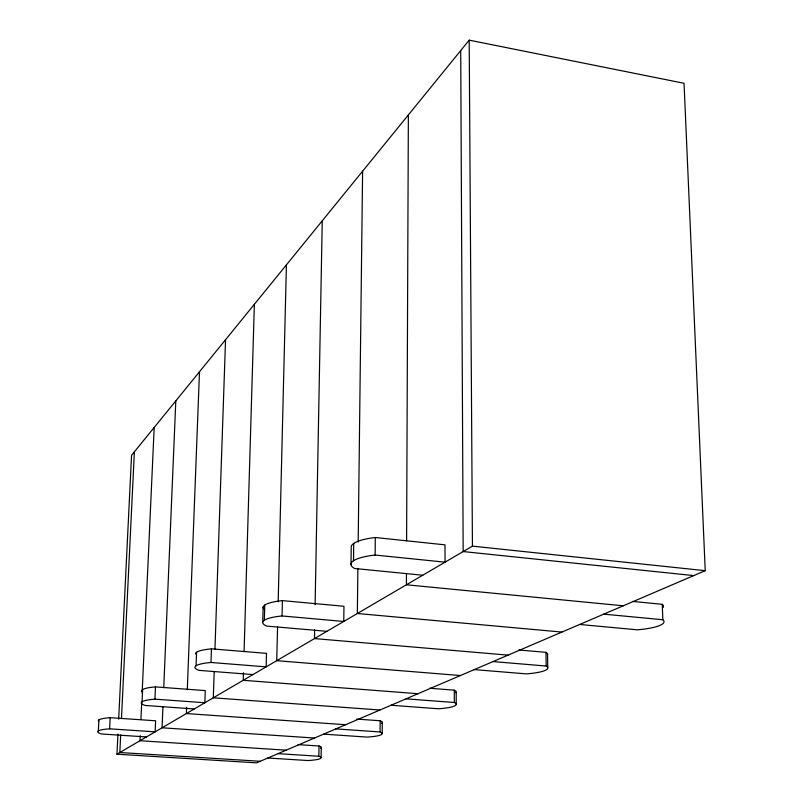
<?xml version="1.0" encoding="UTF-8"?>
<svg xmlns="http://www.w3.org/2000/svg" width="803" height="803" viewBox="0 0 803 803"><rect width="100%" height="100%" fill="white"/><g stroke="black" fill="none" stroke-linecap="round" stroke-linejoin="round"><path stroke-width="1.2" d="M406.469 573.503L406.418 584.785L623.248 605.803M406.599 540.931L408.366 114.949M382.218 733.51L382.308 722.379M375.142 555.044L375.302 537.508L445.013 544.846L445.053 562.17L375.142 555.044A42.991 10.429 0.4 0 0 354.605 568.484L422.729 575.229M323.609 734.133L367.112 737.094A27.021 4.125 0.8 0 0 380.08 731.955L380.17 720.763L356.873 719.097M350.991 564.639L351.222 547.445A42.87 10.8 0.4 0 1 375.302 537.508M353.511 560.745L353.732 543.42M357.877 568.394L357.345 613.502L561.919 632.071M358.188 542.085L362.605 171.21M267.871 758.012L308.031 760.541A24.672 3.443 1 0 0 318.851 756.255L319.032 745.997L298.054 744.622M321.1 757.56L321.27 747.352M314.646 629.833L314.485 638.586L508.078 655.128M315.117 604.81L322.254 220.815M277.567 626.862L276.734 660.678L460.44 675.534M278.179 601.808L286.42 264.88M282.064 615.961L282.425 600.624L343.965 606.275L343.754 621.462L282.064 615.961A37.309 7.869 1.1 0 0 266.606 626.079L326.891 631.319M262.732 622.154L263.143 607.048M264.348 620.217L264.749 605.04M243.46 672.763L243.229 680.292L417.992 693.712M244.092 651.464L254.37 304.277M214.2 671.519L213.297 697.807L379.929 710.013M214.963 648.975L225.553 339.719M210.988 662.475L211.47 648.844L266.516 653.361L266.164 666.861L210.988 662.475A33.013 6.133 1.5 0 0 198.933 670.364L252.985 674.58M196.062 665.767L196.554 652.267M186.627 707.302L186.386 713.556L345.601 724.718M187.3 689.767L199.485 371.769M162.959 706.499L162.065 727.789L314.485 738.037M163.752 687.709L175.807 400.888M154.949 699.152L155.481 686.896L205.267 690.6L204.835 702.755L154.949 699.152A29.631 4.908 1.7 0 0 145.283 705.476L194.246 708.959M140.204 735.709L139.973 740.717L286.159 750.173M140.937 719.418L141.74 701.882M142.131 693.109L154.186 427.467M142.081 701.782L142.633 689.616M118.673 719.177L131.562 455.281L469.193 40.15L684.046 83.281L705.235 570.682L256.569 762.85L116.957 754.188L117.941 734.183M120.671 734.976L119.828 752.511L260.252 761.274M121.464 718.685L134.382 451.818M109.62 728.823L110.182 717.681L155.621 720.783L155.15 731.844L109.62 728.823A26.9 4.015 1.9 0 0 101.7 734.002L146.457 736.933M98.337 730.951L98.91 719.9M116.957 754.188L472.435 546.14L705.235 570.682M278.059 753.646L318.851 756.255M335.855 728.893L380.08 731.955M406.027 698.841L454.317 702.495L454.277 690.168L429.555 688.241M391.041 705.255L438.488 708.778A29.912 5.039 0.4 0 0 454.317 702.495M474.292 669.602L526.417 673.878A33.555 6.273 -0.2 0 0 546.191 666.038L545.95 652.337L518.808 649.988M493.032 661.572L546.191 666.038M579.656 624.473L637.452 629.823A38.333 8.01 -1.1 0 0 662.836 619.745L662.274 604.318L632.814 601.427M603.776 614.144L662.836 619.745M693.762 575.6L463.17 551.561L460.711 50.589M547.526 653.953L547.766 667.594M469.193 40.15L472.435 546.14M456.204 692.136L456.245 704.392M662.274 604.318A38.243 8.291 -1.1 0 1 663.168 607.449M545.95 652.337A33.485 6.504 -0.2 0 1 547.505 654.776M263.916 609.116A37.219 8.15 1.1 0 1 282.425 600.624M454.277 690.168A29.852 5.23 0.4 0 1 455.883 692.798M195.43 653.843A32.943 6.354 1.5 0 1 211.47 648.844M142.141 691.534A29.581 5.089 1.8 0 1 155.481 686.896M380.17 720.763A26.971 4.286 0.8 0 1 381.576 723.443M98.699 721.475A26.85 4.166 1.9 0 1 110.182 717.681M319.032 745.997A24.632 3.573 1.1 0 1 320.809 748.245"/></g></svg>
